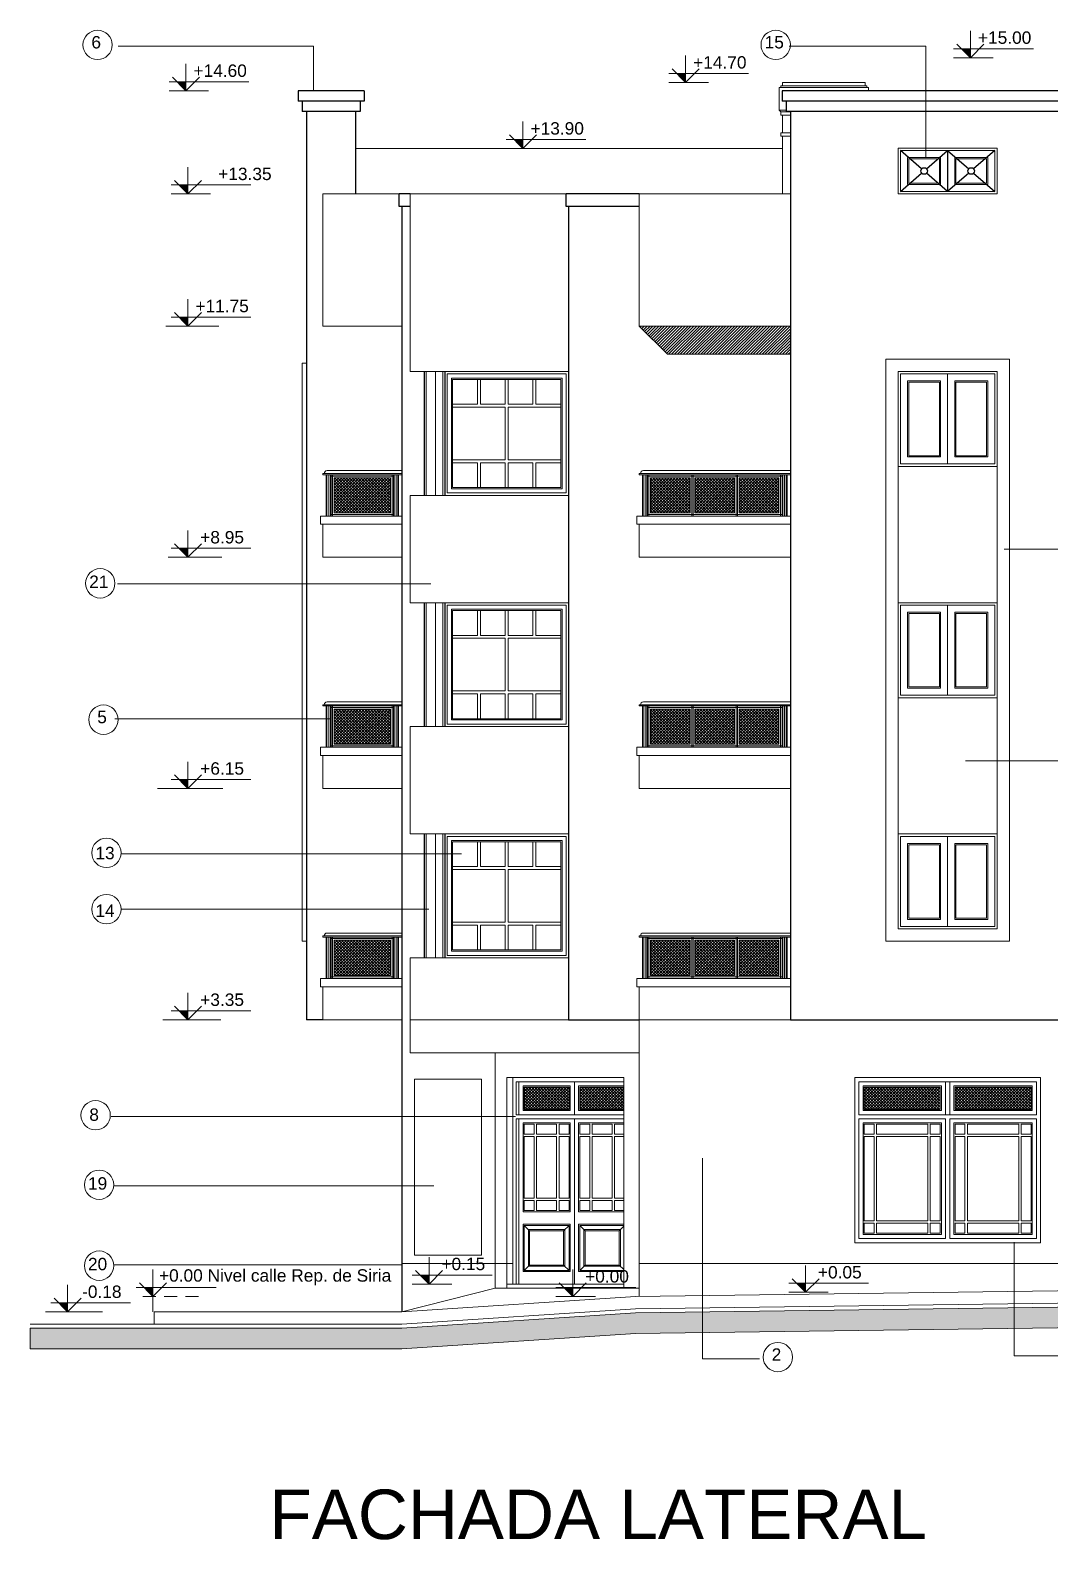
# Model space of a CAD drawing. Header units: millimetres. Extents: x 1578 to 2210, y 899 to 1032.
# Drawn here: x 1580.01 to 1592.36, y 899.2 to 917.48 of the extents above; entities that cross this region are included whole.
import ezdxf

# ---------------------------------------------------------------- set-up
doc = ezdxf.new("R2010")
doc.units = ezdxf.units.MM
doc.linetypes.add('HIDDEN2', pattern=[4.7625, 3.175, -1.5875])
for name, color, linetype, lineweight in [('CARPINTERIA', 7, 'Continuous', 18), ('COTAS', 7, 'Continuous', 15), ('ESTRUCTURA', 3, 'Continuous', 30), ('MUROS', 1, 'Continuous', 30), ('PISOS', 9, 'Continuous', 9), ('SANITARIOS', 7, 'Continuous', 20), ('TRAMAS', 7, 'Continuous', 15), ('UMBRALES', 7, 'Continuous', 18)]:
    doc.layers.add(name, color=color, linetype=linetype, lineweight=lineweight)
doc.styles.add('STYLE1', font='ARIAL.TTF')
pattern_1 = [(135, (1570.943484, 830.101814), (0.0176776695, 0.0176776695), []), (45, (1570.943484, 830.101814), (0.0176776695, -0.0176776695), [])]

msp = doc.modelspace()

# ---------------------------------------------------------------- hatches: boundary and pattern name
at = {"layer": 'COTAS', "ltscale": 0.05}
for points in [[(1591.398, 917.259), (1591.289, 917.259), (1591.398, 917.15)], [(1587.949, 916.959), (1587.84, 916.959), (1587.949, 916.85)], [(1581.898, 916.859), (1581.79, 916.859), (1581.898, 916.75)], [(1585.98, 916.16), (1585.871, 916.16), (1585.98, 916.051)], [(1581.922, 915.609), (1581.813, 915.609), (1581.922, 915.5)], [(1581.922, 914.009), (1581.813, 914.009), (1581.922, 913.9)], [(1581.922, 911.209), (1581.813, 911.209), (1581.922, 911.1)], [(1581.922, 908.409), (1581.813, 908.409), (1581.922, 908.3)], [(1581.922, 905.609), (1581.813, 905.609), (1581.922, 905.5)], [(1584.843, 902.409), (1584.735, 902.409), (1584.843, 902.3)], [(1581.5, 902.258), (1581.391, 902.258), (1581.5, 902.15)], [(1586.584, 902.259), (1586.475, 902.259), (1586.584, 902.15)], [(1589.402, 902.309), (1589.294, 902.309), (1589.402, 902.2)], [(1580.465, 902.073), (1580.356, 902.073), (1580.465, 901.964)]]:
    msp.add_hatch(color=256, dxfattribs=at).paths.add_polyline_path(points)
at = {"layer": 'PISOS', "ltscale": 0.05}
h = msp.add_hatch(dxfattribs=at)
h.set_pattern_fill('ANSI31', color=256, scale=0.2, style=0)
h.set_pattern_definition([(45, (1567.39594, 830.101814), (-0.0176776695, 0.0176776695), [])])
h.paths.add_polyline_path([(1587.388, 913.9), (1587.729, 913.559), (1589.218, 913.559), (1589.218, 913.9)])
at = {"layer": 'PISOS', "ltscale": 0.1}
h = msp.add_hatch(dxfattribs=at)
h.set_pattern_fill('ANSI37', color=256, scale=0.2, style=0)
h.set_pattern_definition(pattern_1)
h.paths.add_polyline_path([(1584.375, 911.638), (1584.375, 912.063), (1583.695, 912.063), (1583.695, 911.638)])
h = msp.add_hatch(dxfattribs=at)
h.set_pattern_fill('ANSI37', color=256, scale=0.2, style=0)
h.set_pattern_definition([(135, (1569.868484, 835.701814), (0.0176776695, 0.0176776695), []), (45, (1569.868484, 835.701814), (0.0176776695, -0.0176776695), [])])
h.paths.add_polyline_path([(1588.005, 912.063), (1587.525, 912.063), (1587.525, 911.638), (1588.005, 911.638)])
h = msp.add_hatch(dxfattribs=at)
h.set_pattern_fill('ANSI37', color=256, scale=0.2, style=0)
h.set_pattern_definition([(135, (1570.405984, 835.701814), (0.0176776695, 0.0176776695), []), (45, (1570.405984, 835.701814), (0.0176776695, -0.0176776695), [])])
h.paths.add_polyline_path([(1588.543, 912.063), (1588.063, 912.063), (1588.063, 911.638), (1588.543, 911.638)])
h = msp.add_hatch(dxfattribs=at)
h.set_pattern_fill('ANSI37', color=256, scale=0.2, style=0)
h.set_pattern_definition([(135, (1570.943484, 835.701814), (0.0176776695, 0.0176776695), []), (45, (1570.943484, 835.701814), (0.0176776695, -0.0176776695), [])])
h.paths.add_polyline_path([(1589.08, 912.063), (1588.6, 912.063), (1588.6, 911.638), (1589.08, 911.638)])
h = msp.add_hatch(dxfattribs=at)
h.set_pattern_fill('ANSI37', color=256, scale=0.2, style=0)
h.set_pattern_definition(pattern_1)
h.paths.add_polyline_path([(1583.695, 909.263), (1583.695, 908.838), (1584.375, 908.838), (1584.375, 909.263)])
h = msp.add_hatch(dxfattribs=at)
h.set_pattern_fill('ANSI37', color=256, scale=0.2, style=0)
h.set_pattern_definition([(135, (1569.868484, 832.901814), (0.0176776695, 0.0176776695), []), (45, (1569.868484, 832.901814), (0.0176776695, -0.0176776695), [])])
h.paths.add_polyline_path([(1588.005, 909.263), (1587.525, 909.263), (1587.525, 908.838), (1588.005, 908.838)])
h = msp.add_hatch(dxfattribs=at)
h.set_pattern_fill('ANSI37', color=256, scale=0.2, style=0)
h.set_pattern_definition([(135, (1570.405984, 832.901814), (0.0176776695, 0.0176776695), []), (45, (1570.405984, 832.901814), (0.0176776695, -0.0176776695), [])])
h.paths.add_polyline_path([(1588.543, 909.263), (1588.063, 909.263), (1588.063, 908.838), (1588.543, 908.838)])
h = msp.add_hatch(dxfattribs=at)
h.set_pattern_fill('ANSI37', color=256, scale=0.2, style=0)
h.set_pattern_definition([(135, (1570.943484, 832.901814), (0.0176776695, 0.0176776695), []), (45, (1570.943484, 832.901814), (0.0176776695, -0.0176776695), [])])
h.paths.add_polyline_path([(1589.08, 909.263), (1588.6, 909.263), (1588.6, 908.838), (1589.08, 908.838)])
h = msp.add_hatch(dxfattribs=at)
h.set_pattern_fill('ANSI37', color=256, scale=0.2, style=0)
h.set_pattern_definition(pattern_1)
h.paths.add_polyline_path([(1584.375, 906.038), (1584.375, 906.463), (1583.695, 906.463), (1583.695, 906.038)])
h = msp.add_hatch(dxfattribs=at)
h.set_pattern_fill('ANSI37', color=256, scale=0.2, style=0)
h.set_pattern_definition([(135, (1569.868484, 830.101814), (0.0176776695, 0.0176776695), []), (45, (1569.868484, 830.101814), (0.0176776695, -0.0176776695), [])])
h.paths.add_polyline_path([(1588.005, 906.463), (1587.525, 906.463), (1587.525, 906.038), (1588.005, 906.038)])
h = msp.add_hatch(dxfattribs=at)
h.set_pattern_fill('ANSI37', color=256, scale=0.2, style=0)
h.set_pattern_definition([(135, (1570.405984, 830.101814), (0.0176776695, 0.0176776695), []), (45, (1570.405984, 830.101814), (0.0176776695, -0.0176776695), [])])
h.paths.add_polyline_path([(1588.543, 906.463), (1588.063, 906.463), (1588.063, 906.038), (1588.543, 906.038)])
h = msp.add_hatch(dxfattribs=at)
h.set_pattern_fill('ANSI37', color=256, scale=0.2, style=0)
h.set_pattern_definition(pattern_1)
h.paths.add_polyline_path([(1589.08, 906.463), (1588.6, 906.463), (1588.6, 906.038), (1589.08, 906.038)])
h = msp.add_hatch(dxfattribs=at)
h.set_pattern_fill('ANSI37', color=256, scale=0.2, style=0)
h.set_pattern_definition([(135, (1572.949527, 830.101814), (0.0176776695, 0.0176776695), []), (45, (1572.949527, 830.101814), (0.0176776695, -0.0176776695), [])])
h.paths.add_polyline_path([(1585.996, 904.685), (1585.996, 904.415), (1586.538, 904.415), (1586.538, 904.685)])
h.paths.add_polyline_path([(1586.668, 904.415), (1587.201, 904.415), (1587.201, 904.685), (1586.668, 904.685)])
h = msp.add_hatch(dxfattribs=at)
h.set_pattern_fill('ANSI37', color=256, scale=0.2, style=0)
h.set_pattern_definition([(135, (1574.192027, 830.101814), (0.0176776695, 0.0176776695), []), (45, (1574.192027, 830.101814), (0.0176776695, -0.0176776695), [])])
h.paths.add_polyline_path([(1590.113, 904.685), (1591.033, 904.685), (1591.033, 904.415), (1590.113, 904.415)])
h = msp.add_hatch(dxfattribs=at)
h.set_pattern_fill('ANSI37', color=256, scale=0.2, style=0)
h.set_pattern_definition([(135, (1575.292027, 830.101814), (0.0176776695, 0.0176776695), []), (45, (1575.292027, 830.101814), (0.0176776695, -0.0176776695), [])])
h.paths.add_polyline_path([(1591.213, 904.685), (1592.133, 904.685), (1592.133, 904.415), (1591.213, 904.415)])
at = {"layer": 'TRAMAS', "ltscale": 0.05}
for points in [[(1588.154, 901.961), (1587.343, 901.95), (1584.513, 901.764), (1580.013, 901.764), (1580.013, 901.514), (1584.513, 901.514), (1587.343, 901.7), (1588.154, 901.711)], [(1591.927, 902.012), (1588.154, 901.961), (1588.154, 901.711), (1591.927, 901.762)], [(1594.074, 902.04), (1591.927, 902.012), (1591.927, 901.762), (1594.074, 901.79)]]:
    msp.add_hatch(color=256, dxfattribs=at).paths.add_polyline_path(points)

# ---------------------------------------------------------------- linework, layer by layer
at = {"layer": 'CARPINTERIA', "ltscale": 0.1}
for p, q in [((1590.553, 916.025), (1590.553, 915.53)), ((1591.693, 916.025), (1590.553, 916.025)), ((1590.653, 915.925), (1590.653, 915.63)), ((1591.023, 915.925), (1590.653, 915.925)), ((1591.023, 915.925), (1591.023, 915.63)), ((1591.593, 915.925), (1591.223, 915.925)), ((1591.223, 915.925), (1591.223, 915.63)), ((1591.593, 915.925), (1591.593, 915.63)), ((1591.693, 916.025), (1591.693, 915.53)), ((1591.693, 915.53), (1590.553, 915.53)), ((1591.023, 915.63), (1590.653, 915.63)), ((1591.593, 915.63), (1591.223, 915.63)), ((1586.503, 913.32), (1585.063, 913.32)), ((1585.063, 913.32), (1585.063, 911.88)), ((1586.503, 913.32), (1586.503, 911.88)), ((1590.553, 913.32), (1590.553, 912.23)), ((1591.693, 913.32), (1590.553, 913.32)), ((1591.693, 913.32), (1591.693, 912.23)), ((1586.438, 913.255), (1585.128, 913.255)), ((1585.128, 913.255), (1585.128, 911.945)), ((1585.428, 913.255), (1585.428, 912.955)), ((1585.464, 913.255), (1585.464, 912.955)), ((1585.764, 913.255), (1585.764, 912.955)), ((1585.801, 913.255), (1585.801, 912.955)), ((1586.101, 913.255), (1586.101, 912.955)), ((1586.138, 913.255), (1586.138, 912.955)), ((1586.438, 913.255), (1586.438, 911.945)), ((1590.653, 913.22), (1590.653, 912.33)), ((1591.023, 913.22), (1590.653, 913.22)), ((1591.023, 913.22), (1591.023, 912.33)), ((1591.223, 913.22), (1591.223, 912.33)), ((1591.593, 913.22), (1591.223, 913.22)), ((1591.593, 913.22), (1591.593, 912.33)), ((1585.428, 912.955), (1585.128, 912.955)), ((1585.764, 912.919), (1585.128, 912.919)), ((1585.764, 912.955), (1585.464, 912.955)), ((1585.764, 912.919), (1585.764, 912.282)), ((1586.101, 912.955), (1585.801, 912.955)), ((1586.438, 912.919), (1585.801, 912.919)), ((1585.801, 912.919), (1585.801, 912.282)), ((1586.438, 912.955), (1586.138, 912.955)), ((1585.764, 912.282), (1585.128, 912.282)), ((1585.428, 912.245), (1585.128, 912.245)), ((1585.428, 912.245), (1585.428, 911.945)), ((1585.464, 912.245), (1585.464, 911.945)), ((1585.764, 912.245), (1585.464, 912.245)), ((1585.764, 912.245), (1585.764, 911.945)), ((1586.438, 912.282), (1585.801, 912.282)), ((1586.101, 912.245), (1585.801, 912.245)), ((1585.801, 912.245), (1585.801, 911.945)), ((1586.101, 912.245), (1586.101, 911.945)), ((1586.138, 912.245), (1586.138, 911.945)), ((1586.438, 912.245), (1586.138, 912.245)), ((1591.693, 912.23), (1590.553, 912.23)), ((1591.023, 912.33), (1590.653, 912.33)), ((1591.593, 912.33), (1591.223, 912.33)), ((1586.503, 911.88), (1585.063, 911.88)), ((1586.438, 911.945), (1585.128, 911.945)), ((1586.503, 910.52), (1585.063, 910.52)), ((1585.063, 910.52), (1585.063, 909.08)), ((1586.438, 910.455), (1585.128, 910.455)), ((1585.128, 910.455), (1585.128, 909.145)), ((1585.428, 910.455), (1585.428, 910.155)), ((1585.464, 910.455), (1585.464, 910.155)), ((1585.764, 910.455), (1585.764, 910.155)), ((1585.801, 910.455), (1585.801, 910.155)), ((1586.101, 910.455), (1586.101, 910.155)), ((1586.138, 910.455), (1586.138, 910.155)), ((1586.438, 910.455), (1586.438, 909.145)), ((1586.503, 910.52), (1586.503, 909.08)), ((1590.553, 910.52), (1590.553, 909.43)), ((1591.693, 910.52), (1590.553, 910.52)), ((1590.653, 910.42), (1590.653, 909.53)), ((1591.023, 910.42), (1590.653, 910.42)), ((1591.023, 910.42), (1591.023, 909.53)), ((1591.223, 910.42), (1591.223, 909.53)), ((1591.593, 910.42), (1591.223, 910.42)), ((1591.593, 910.42), (1591.593, 909.53)), ((1591.693, 910.52), (1591.693, 909.43)), ((1585.428, 910.155), (1585.128, 910.155)), ((1585.764, 910.119), (1585.128, 910.119)), ((1585.764, 910.155), (1585.464, 910.155)), ((1585.764, 910.119), (1585.764, 909.482)), ((1586.101, 910.155), (1585.801, 910.155)), ((1586.438, 910.119), (1585.801, 910.119)), ((1585.801, 910.119), (1585.801, 909.482)), ((1586.438, 910.155), (1586.138, 910.155)), ((1585.764, 909.482), (1585.128, 909.482)), ((1585.428, 909.445), (1585.128, 909.445)), ((1585.428, 909.445), (1585.428, 909.145)), ((1585.764, 909.445), (1585.464, 909.445)), ((1585.464, 909.445), (1585.464, 909.145)), ((1585.764, 909.445), (1585.764, 909.145)), ((1586.438, 909.482), (1585.801, 909.482)), ((1586.101, 909.445), (1585.801, 909.445)), ((1585.801, 909.445), (1585.801, 909.145)), ((1586.101, 909.445), (1586.101, 909.145)), ((1586.438, 909.445), (1586.138, 909.445)), ((1586.138, 909.445), (1586.138, 909.145)), ((1591.023, 909.53), (1590.653, 909.53)), ((1591.593, 909.53), (1591.223, 909.53)), ((1591.693, 909.43), (1590.553, 909.43)), ((1586.503, 909.08), (1585.063, 909.08)), ((1586.438, 909.145), (1585.128, 909.145)), ((1586.503, 907.72), (1585.063, 907.72)), ((1585.063, 907.72), (1585.063, 906.28)), ((1586.438, 907.655), (1585.128, 907.655)), ((1585.128, 907.655), (1585.128, 906.345)), ((1585.428, 907.655), (1585.428, 907.355)), ((1585.464, 907.655), (1585.464, 907.355)), ((1585.764, 907.655), (1585.764, 907.355)), ((1585.801, 907.655), (1585.801, 907.355)), ((1586.101, 907.655), (1586.101, 907.355)), ((1586.138, 907.655), (1586.138, 907.355)), ((1586.438, 907.655), (1586.438, 906.345)), ((1586.503, 907.72), (1586.503, 906.28)), ((1591.693, 907.72), (1590.553, 907.72)), ((1590.553, 907.72), (1590.553, 906.63)), ((1591.023, 907.62), (1590.653, 907.62)), ((1590.653, 907.62), (1590.653, 906.73)), ((1591.023, 907.62), (1591.023, 906.73)), ((1591.593, 907.62), (1591.223, 907.62)), ((1591.223, 907.62), (1591.223, 906.73)), ((1591.593, 907.62), (1591.593, 906.73)), ((1591.693, 907.72), (1591.693, 906.63)), ((1585.428, 907.355), (1585.128, 907.355)), ((1585.764, 907.319), (1585.128, 907.319)), ((1585.764, 907.355), (1585.464, 907.355)), ((1585.764, 907.319), (1585.764, 906.682)), ((1586.101, 907.355), (1585.801, 907.355)), ((1586.438, 907.319), (1585.801, 907.319)), ((1585.801, 907.319), (1585.801, 906.682)), ((1586.438, 907.355), (1586.138, 907.355)), ((1591.023, 906.73), (1590.653, 906.73)), ((1591.593, 906.73), (1591.223, 906.73)), ((1585.764, 906.682), (1585.128, 906.682)), ((1585.428, 906.645), (1585.128, 906.645)), ((1585.428, 906.645), (1585.428, 906.345)), ((1585.464, 906.645), (1585.464, 906.345)), ((1585.764, 906.645), (1585.464, 906.645)), ((1585.764, 906.645), (1585.764, 906.345)), ((1586.438, 906.682), (1585.801, 906.682)), ((1586.101, 906.645), (1585.801, 906.645)), ((1585.801, 906.645), (1585.801, 906.345)), ((1586.101, 906.645), (1586.101, 906.345)), ((1586.438, 906.645), (1586.138, 906.645)), ((1586.138, 906.645), (1586.138, 906.345)), ((1591.693, 906.63), (1590.553, 906.63)), ((1586.438, 906.345), (1585.128, 906.345)), ((1586.503, 906.28), (1585.063, 906.28)), ((1585.896, 904.75), (1585.896, 904.35)), ((1587.201, 904.75), (1585.896, 904.75)), ((1585.931, 904.75), (1585.931, 904.35)), ((1590.048, 904.75), (1590.048, 904.35)), ((1592.198, 904.75), (1590.048, 904.75)), ((1591.098, 904.75), (1591.098, 904.35)), ((1591.148, 904.75), (1591.148, 904.35)), ((1592.198, 904.75), (1592.198, 904.35)), ((1585.996, 904.685), (1585.996, 904.415)), ((1586.538, 904.685), (1585.996, 904.685)), ((1586.538, 904.685), (1586.538, 904.415)), ((1586.668, 904.685), (1586.668, 904.415)), ((1587.201, 904.685), (1586.668, 904.685)), ((1590.113, 904.685), (1590.113, 904.415)), ((1591.033, 904.685), (1590.113, 904.685)), ((1591.033, 904.685), (1591.033, 904.415)), ((1591.213, 904.685), (1591.213, 904.415)), ((1592.133, 904.685), (1591.213, 904.685)), ((1592.133, 904.685), (1592.133, 904.415)), ((1587.201, 904.35), (1585.896, 904.35)), ((1586.538, 904.415), (1585.996, 904.415)), ((1587.201, 904.415), (1586.668, 904.415)), ((1590.048, 904.35), (1592.198, 904.35)), ((1590.113, 904.415), (1591.033, 904.415)), ((1591.213, 904.415), (1592.133, 904.415)), ((1587.201, 904.3), (1585.896, 904.3)), ((1585.896, 904.3), (1585.896, 902.3)), ((1586.116, 904.235), (1585.996, 904.235)), ((1585.996, 904.235), (1585.996, 904.115)), ((1586.116, 904.235), (1586.116, 904.115)), ((1586.388, 904.235), (1586.146, 904.235)), ((1586.146, 904.235), (1586.146, 904.115)), ((1586.388, 904.235), (1586.388, 904.115)), ((1586.418, 904.235), (1586.418, 904.115)), ((1586.538, 904.235), (1586.418, 904.235)), ((1586.538, 904.235), (1586.538, 904.115)), ((1586.788, 904.235), (1586.668, 904.235)), ((1586.668, 904.235), (1586.668, 904.115)), ((1586.788, 904.235), (1586.788, 904.115)), ((1587.06, 904.235), (1586.818, 904.235)), ((1586.818, 904.235), (1586.818, 904.115)), ((1587.06, 904.235), (1587.06, 904.115)), ((1587.201, 904.235), (1587.09, 904.235)), ((1587.09, 904.235), (1587.09, 904.115)), ((1590.048, 904.3), (1591.098, 904.3)), ((1590.048, 904.3), (1590.048, 902.85)), ((1590.113, 904.235), (1590.113, 904.115)), ((1590.113, 904.235), (1590.233, 904.235)), ((1590.233, 904.235), (1590.233, 904.115)), ((1590.263, 904.235), (1590.883, 904.235)), ((1590.263, 904.235), (1590.263, 904.115)), ((1590.883, 904.235), (1590.883, 904.115)), ((1590.913, 904.235), (1591.033, 904.235)), ((1590.913, 904.235), (1590.913, 904.115)), ((1591.033, 904.235), (1591.033, 904.115)), ((1591.098, 904.3), (1591.098, 902.85)), ((1591.148, 904.3), (1591.148, 902.85)), ((1591.148, 904.3), (1592.198, 904.3)), ((1591.213, 904.235), (1591.333, 904.235)), ((1591.213, 904.235), (1591.213, 904.115)), ((1591.333, 904.235), (1591.333, 904.115)), ((1591.363, 904.235), (1591.363, 904.115)), ((1591.363, 904.235), (1591.983, 904.235)), ((1591.983, 904.235), (1591.983, 904.115)), ((1592.013, 904.235), (1592.013, 904.115)), ((1592.013, 904.235), (1592.133, 904.235)), ((1592.133, 904.235), (1592.133, 904.115)), ((1592.198, 904.3), (1592.198, 902.85)), ((1586.116, 904.115), (1585.996, 904.115)), ((1586.116, 904.085), (1585.996, 904.085)), ((1585.996, 904.085), (1585.996, 903.34)), ((1586.116, 904.085), (1586.116, 903.34)), ((1586.388, 904.115), (1586.146, 904.115)), ((1586.388, 904.085), (1586.146, 904.085)), ((1586.146, 904.085), (1586.146, 903.34)), ((1586.388, 904.085), (1586.388, 903.34)), ((1586.538, 904.115), (1586.418, 904.115)), ((1586.418, 904.085), (1586.418, 903.34)), ((1586.538, 904.085), (1586.418, 904.085)), ((1586.538, 904.085), (1586.538, 903.34)), ((1586.788, 904.115), (1586.668, 904.115)), ((1586.788, 904.085), (1586.668, 904.085)), ((1586.668, 904.085), (1586.668, 903.34)), ((1586.788, 904.085), (1586.788, 903.34)), ((1587.06, 904.115), (1586.818, 904.115)), ((1587.06, 904.085), (1586.818, 904.085)), ((1586.818, 904.085), (1586.818, 903.34)), ((1587.06, 904.085), (1587.06, 903.34)), ((1587.201, 904.115), (1587.09, 904.115)), ((1587.201, 904.085), (1587.09, 904.085)), ((1587.09, 904.085), (1587.09, 903.34)), ((1590.113, 904.115), (1590.233, 904.115)), ((1590.113, 904.085), (1590.233, 904.085)), ((1590.113, 904.085), (1590.113, 903.065)), ((1590.233, 904.085), (1590.233, 903.065)), ((1590.263, 904.115), (1590.883, 904.115)), ((1590.263, 904.085), (1590.883, 904.085)), ((1590.263, 904.085), (1590.263, 903.065)), ((1590.883, 904.085), (1590.883, 903.065)), ((1590.913, 904.115), (1591.033, 904.115)), ((1590.913, 904.085), (1591.033, 904.085)), ((1590.913, 904.085), (1590.913, 903.065)), ((1591.033, 904.085), (1591.033, 903.065)), ((1591.213, 904.115), (1591.333, 904.115)), ((1591.213, 904.085), (1591.333, 904.085)), ((1591.213, 904.085), (1591.213, 903.065)), ((1591.333, 904.085), (1591.333, 903.065)), ((1591.363, 904.115), (1591.983, 904.115)), ((1591.363, 904.085), (1591.363, 903.065)), ((1591.363, 904.085), (1591.983, 904.085)), ((1591.983, 904.085), (1591.983, 903.065)), ((1592.013, 904.115), (1592.133, 904.115)), ((1592.013, 904.085), (1592.133, 904.085)), ((1592.013, 904.085), (1592.013, 903.065)), ((1592.133, 904.085), (1592.133, 903.065)), ((1586.116, 903.34), (1585.996, 903.34)), ((1586.116, 903.31), (1585.996, 903.31)), ((1585.996, 903.31), (1585.996, 903.19)), ((1586.116, 903.31), (1586.116, 903.19)), ((1586.388, 903.34), (1586.146, 903.34)), ((1586.388, 903.31), (1586.146, 903.31)), ((1586.146, 903.31), (1586.146, 903.19)), ((1586.388, 903.31), (1586.388, 903.19)), ((1586.538, 903.34), (1586.418, 903.34)), ((1586.538, 903.31), (1586.418, 903.31)), ((1586.418, 903.31), (1586.418, 903.19)), ((1586.538, 903.31), (1586.538, 903.19)), ((1586.788, 903.34), (1586.668, 903.34)), ((1586.788, 903.31), (1586.668, 903.31)), ((1586.668, 903.31), (1586.668, 903.19)), ((1586.788, 903.31), (1586.788, 903.19)), ((1587.06, 903.34), (1586.818, 903.34)), ((1587.06, 903.31), (1586.818, 903.31)), ((1586.818, 903.31), (1586.818, 903.19)), ((1587.06, 903.31), (1587.06, 903.19)), ((1587.201, 903.34), (1587.09, 903.34)), ((1587.201, 903.31), (1587.09, 903.31)), ((1587.09, 903.31), (1587.09, 903.19)), ((1586.116, 903.19), (1585.996, 903.19)), ((1586.388, 903.19), (1586.146, 903.19)), ((1586.538, 903.19), (1586.418, 903.19)), ((1586.788, 903.19), (1586.668, 903.19)), ((1587.06, 903.19), (1586.818, 903.19)), ((1587.201, 903.19), (1587.09, 903.19)), ((1590.233, 903.065), (1590.113, 903.065)), ((1590.883, 903.065), (1590.263, 903.065)), ((1591.033, 903.065), (1590.913, 903.065)), ((1591.333, 903.065), (1591.213, 903.065)), ((1591.983, 903.065), (1591.363, 903.065)), ((1592.133, 903.065), (1592.013, 903.065)), ((1586.538, 903.01), (1585.996, 903.01)), ((1585.996, 903.01), (1585.996, 902.465)), ((1586.488, 902.96), (1586.046, 902.96)), ((1586.046, 902.96), (1586.046, 902.515)), ((1586.488, 902.96), (1586.488, 902.515)), ((1586.538, 903.01), (1586.538, 902.465)), ((1587.201, 903.01), (1586.668, 903.01)), ((1586.668, 903.01), (1586.668, 902.465)), ((1587.16, 902.96), (1586.718, 902.96)), ((1586.718, 902.96), (1586.718, 902.515)), ((1587.16, 902.96), (1587.16, 902.515)), ((1590.113, 903.035), (1590.113, 902.915)), ((1590.233, 903.035), (1590.113, 903.035)), ((1590.233, 902.915), (1590.113, 902.915)), ((1590.233, 903.035), (1590.233, 902.915)), ((1590.883, 903.035), (1590.263, 903.035)), ((1590.263, 903.035), (1590.263, 902.915)), ((1590.883, 902.915), (1590.263, 902.915)), ((1590.883, 903.035), (1590.883, 902.915)), ((1591.033, 903.035), (1590.913, 903.035)), ((1590.913, 903.035), (1590.913, 902.915)), ((1591.033, 902.915), (1590.913, 902.915)), ((1591.033, 903.035), (1591.033, 902.915)), ((1591.333, 903.035), (1591.213, 903.035)), ((1591.213, 903.035), (1591.213, 902.915)), ((1591.333, 902.915), (1591.213, 902.915)), ((1591.333, 903.035), (1591.333, 902.915)), ((1591.363, 903.035), (1591.363, 902.915)), ((1591.983, 903.035), (1591.363, 903.035)), ((1591.983, 902.915), (1591.363, 902.915)), ((1591.983, 903.035), (1591.983, 902.915)), ((1592.133, 903.035), (1592.013, 903.035)), ((1592.013, 903.035), (1592.013, 902.915)), ((1592.133, 902.915), (1592.013, 902.915)), ((1592.133, 903.035), (1592.133, 902.915)), ((1591.098, 902.85), (1590.048, 902.85)), ((1592.198, 902.85), (1591.148, 902.85)), ((1586.488, 902.515), (1586.046, 902.515)), ((1587.16, 902.515), (1586.718, 902.515)), ((1586.538, 902.465), (1585.996, 902.465)), ((1587.201, 902.465), (1586.668, 902.465))]:
    msp.add_line(p, q, dxfattribs=at)
at = {"layer": 'COTAS', "ltscale": 0.05}
for p, q in [((1591.235, 917.314), (1591.398, 917.15)), ((1591.398, 917.15), (1591.562, 917.314)), ((1581.078, 917.291), (1583.444, 917.291)), ((1583.444, 917.291), (1583.444, 916.75)), ((1589.203, 917.291), (1590.857, 917.291)), ((1590.858, 917.291), (1590.858, 915.94)), ((1587.786, 917.014), (1587.949, 916.85)), ((1587.949, 916.85), (1588.113, 917.014)), ((1581.735, 916.914), (1581.898, 916.75)), ((1581.898, 916.75), (1582.062, 916.914)), ((1585.817, 916.215), (1585.98, 916.051)), ((1585.98, 916.051), (1586.144, 916.215)), ((1581.759, 915.664), (1581.922, 915.5)), ((1581.922, 915.5), (1582.086, 915.664)), ((1581.759, 914.064), (1581.922, 913.9)), ((1581.922, 913.9), (1582.086, 914.064)), ((1581.759, 911.264), (1581.922, 911.1)), ((1581.922, 911.1), (1582.086, 911.264)), ((1591.806, 911.198), (1592.802, 911.198)), ((1581.069, 910.778), (1584.863, 910.778)), ((1583.661, 909.144), (1581.036, 909.144)), ((1592.738, 908.636), (1591.339, 908.636)), ((1581.759, 908.464), (1581.922, 908.3)), ((1581.922, 908.3), (1582.086, 908.464)), ((1581.121, 907.511), (1585.234, 907.511)), ((1581.116, 906.839), (1584.84, 906.839)), ((1581.759, 905.664), (1581.922, 905.5)), ((1581.922, 905.5), (1582.086, 905.664)), ((1580.993, 904.329), (1585.891, 904.329)), ((1588.154, 901.394), (1588.154, 903.826)), ((1581.024, 903.487), (1584.901, 903.487)), ((1591.927, 902.807), (1591.927, 901.432)), ((1584.514, 902.532), (1581.03, 902.532)), ((1584.68, 902.464), (1584.843, 902.3)), ((1584.843, 902.3), (1585.007, 902.464)), ((1589.239, 902.364), (1589.402, 902.2)), ((1589.402, 902.2), (1589.566, 902.364)), ((1581.336, 902.313), (1581.5, 902.15)), ((1581.5, 902.15), (1581.663, 902.313)), ((1581.5, 902.15), (1581.5, 901.964)), ((1586.42, 902.314), (1586.584, 902.15)), ((1586.584, 902.15), (1586.747, 902.314)), ((1580.889, 901.964), (1580.199, 901.964)), ((1580.302, 902.128), (1580.465, 901.964)), ((1580.465, 901.964), (1580.629, 902.128)), ((1591.927, 901.432), (1592.776, 901.432)), ((1588.843, 901.394), (1588.154, 901.394))]:
    msp.add_line(p, q, dxfattribs=at)
at = {"layer": 'COTAS', "ltscale": 0.1}
for p, q in [((1591.398, 917.15), (1591.398, 917.475)), ((1587.949, 916.85), (1587.949, 917.175)), ((1591.195, 917.259), (1592.161, 917.259)), ((1591.195, 917.15), (1591.674, 917.15)), ((1581.898, 916.75), (1581.898, 917.075)), ((1587.746, 916.959), (1588.712, 916.959)), ((1581.695, 916.859), (1582.661, 916.859)), ((1587.746, 916.85), (1588.225, 916.85)), ((1581.695, 916.75), (1582.174, 916.75)), ((1585.98, 916.051), (1585.98, 916.376)), ((1585.777, 916.16), (1586.743, 916.16)), ((1581.922, 915.5), (1581.922, 915.825)), ((1581.719, 915.609), (1582.685, 915.609)), ((1581.719, 915.5), (1582.198, 915.5)), ((1581.922, 913.9), (1581.922, 914.225)), ((1581.657, 913.9), (1582.296, 913.9)), ((1581.719, 914.009), (1582.685, 914.009)), ((1581.922, 911.1), (1581.922, 911.425)), ((1581.682, 911.1), (1582.334, 911.1)), ((1581.719, 911.209), (1582.685, 911.209)), ((1581.922, 908.3), (1581.922, 908.625)), ((1581.719, 908.409), (1582.685, 908.409)), ((1581.554, 908.3), (1582.347, 908.3)), ((1581.922, 905.5), (1581.922, 905.825)), ((1581.719, 905.609), (1582.685, 905.609)), ((1581.618, 905.5), (1582.321, 905.5)), ((1584.843, 902.3), (1584.843, 902.625)), ((1589.402, 902.2), (1589.402, 902.525)), ((1581.5, 902.15), (1581.5, 902.474)), ((1584.64, 902.409), (1585.606, 902.409)), ((1586.584, 902.15), (1586.584, 902.475)), ((1580.465, 901.964), (1580.465, 902.289)), ((1581.297, 902.258), (1582.263, 902.258)), ((1584.64, 902.3), (1585.119, 902.3)), ((1586.38, 902.259), (1587.347, 902.259)), ((1586.38, 902.15), (1586.86, 902.15)), ((1589.199, 902.309), (1590.165, 902.309)), ((1589.199, 902.2), (1589.678, 902.2)), ((1580.262, 902.073), (1581.228, 902.073)), ((1582.503, 901.964), (1582.982, 901.964))]:
    msp.add_line(p, q, dxfattribs=at)
at = {"layer": 'COTAS', "linetype": 'HIDDEN2', "ltscale": 0.05}
msp.add_line((1582.053, 902.15), (1581.299, 902.15), dxfattribs=at)
at = {"layer": 'COTAS', "ltscale": 0.05}
for centre in [(1580.829, 917.305), (1589.041, 917.305), (1580.861, 910.785), (1580.9, 909.134), (1580.936, 907.521), (1580.936, 906.839), (1580.805, 904.344), (1580.847, 903.502), (1580.847, 902.522), (1589.067, 901.415)]:
    msp.add_circle(centre, 0.178, dxfattribs=at)
at = {"layer": 'ESTRUCTURA', "ltscale": 0.1}
for p, q in [((1583.258, 916.75), (1583.258, 916.625)), ((1584.058, 916.75), (1583.258, 916.75)), ((1584.058, 916.625), (1583.258, 916.625)), ((1583.308, 916.625), (1583.308, 916.5)), ((1584.008, 916.625), (1584.008, 916.5)), ((1584.058, 916.75), (1584.058, 916.625)), ((1596.873, 916.75), (1589.118, 916.75)), ((1589.118, 916.75), (1589.118, 916.625)), ((1596.873, 916.625), (1589.118, 916.625)), ((1589.168, 916.625), (1589.168, 916.5)), ((1584.008, 916.5), (1583.308, 916.5)), ((1583.358, 916.5), (1583.358, 905.5)), ((1583.958, 915.5), (1583.958, 916.5)), ((1596.823, 916.5), (1589.168, 916.5)), ((1589.218, 916.5), (1589.218, 905.5)), ((1583.558, 905.5), (1583.358, 905.5))]:
    msp.add_line(p, q, dxfattribs=at)
at = {"layer": 'ESTRUCTURA', "ltscale": 0.05}
msp.add_line((1589.218, 905.5), (1596.773, 905.5), dxfattribs=at)
at = {"layer": 'MUROS', "ltscale": 0.1}
for p, q in [((1590.808, 915.804), (1590.553, 916.025)), ((1590.868, 915.804), (1591.123, 916.025)), ((1591.123, 916.025), (1591.378, 915.804)), ((1591.123, 916.025), (1591.123, 915.53)), ((1591.693, 916.025), (1591.438, 915.804)), ((1590.553, 915.53), (1590.808, 915.752)), ((1591.123, 915.53), (1590.868, 915.752)), ((1591.378, 915.752), (1591.123, 915.53)), ((1591.438, 915.752), (1591.693, 915.53))]:
    msp.add_line(p, q, dxfattribs=at)
at = {"layer": 'MUROS'}
for p, q in [((1584.483, 915.35), (1584.483, 915.5)), ((1584.613, 915.5), (1584.483, 915.5)), ((1587.388, 915.5), (1586.503, 915.5)), ((1586.503, 915.35), (1586.503, 915.5)), ((1584.613, 915.35), (1584.483, 915.35)), ((1584.513, 915.35), (1584.513, 901.964)), ((1587.388, 915.35), (1586.503, 915.35)), ((1586.533, 915.35), (1586.533, 905.5)), ((1584.783, 913.35), (1584.783, 911.85)), ((1585.033, 913.35), (1585.033, 911.85)), ((1584.783, 910.55), (1584.783, 909.05)), ((1585.033, 910.55), (1585.033, 909.05)), ((1584.783, 907.75), (1584.783, 906.25)), ((1585.033, 907.75), (1585.033, 906.25)), ((1586.533, 905.5), (1587.388, 905.5))]:
    msp.add_line(p, q, dxfattribs=at)
at = {"layer": 'MUROS', "ltscale": 0.1}
for centre in [(1590.838, 915.778), (1591.408, 915.778)]:
    msp.add_circle(centre, 0.0397, dxfattribs=at)
at = {"layer": 'PISOS', "ltscale": 0.05}
for p, q in [((1587.388, 913.9), (1587.729, 913.559)), ((1587.729, 913.559), (1589.218, 913.559))]:
    msp.add_line(p, q, dxfattribs=at)
at = {"layer": 'PISOS', "ltscale": 0.1}
for p, q in [((1584.807, 913.35), (1584.807, 911.85)), ((1584.922, 913.35), (1584.922, 911.85)), ((1585.009, 913.35), (1585.009, 911.85)), ((1584.807, 910.55), (1584.807, 909.05)), ((1584.922, 910.55), (1584.922, 909.05)), ((1585.009, 910.55), (1585.009, 909.05)), ((1584.807, 907.75), (1584.807, 906.25)), ((1584.922, 907.75), (1584.922, 906.25)), ((1585.009, 907.75), (1585.009, 906.25))]:
    msp.add_line(p, q, dxfattribs=at)
at = {"layer": 'PISOS'}
for p, q in [((1583.607, 912.1), (1583.607, 911.6)), ((1583.628, 912.1), (1583.628, 911.6)), ((1583.649, 912.1), (1583.649, 911.6)), ((1584.422, 912.1), (1584.422, 911.6)), ((1584.443, 912.1), (1584.443, 911.6)), ((1584.464, 912.1), (1584.464, 911.6)), ((1587.437, 912.1), (1587.437, 911.6)), ((1587.458, 912.1), (1587.458, 911.6)), ((1587.479, 912.1), (1587.479, 911.6)), ((1589.127, 912.1), (1589.127, 911.6)), ((1589.148, 912.1), (1589.148, 911.6)), ((1589.169, 912.1), (1589.169, 911.6)), ((1583.607, 909.3), (1583.607, 908.8)), ((1583.628, 909.3), (1583.628, 908.8)), ((1583.649, 909.3), (1583.649, 908.8)), ((1584.422, 909.3), (1584.422, 908.8)), ((1584.443, 909.3), (1584.443, 908.8)), ((1584.464, 909.3), (1584.464, 908.8)), ((1587.437, 909.3), (1587.437, 908.8)), ((1587.458, 909.3), (1587.458, 908.8)), ((1587.479, 909.3), (1587.479, 908.8)), ((1589.127, 909.3), (1589.127, 908.8)), ((1589.148, 909.3), (1589.148, 908.8)), ((1589.169, 909.3), (1589.169, 908.8)), ((1583.607, 906.5), (1583.607, 906)), ((1583.628, 906.5), (1583.628, 906)), ((1583.649, 906.5), (1583.649, 906)), ((1584.422, 906.5), (1584.422, 906)), ((1584.443, 906.5), (1584.443, 906)), ((1584.464, 906.5), (1584.464, 906)), ((1587.437, 906.5), (1587.437, 906)), ((1587.458, 906.5), (1587.458, 906)), ((1587.479, 906.5), (1587.479, 906)), ((1589.127, 906.5), (1589.127, 906)), ((1589.148, 906.5), (1589.148, 906)), ((1589.169, 906.5), (1589.169, 906))]:
    msp.add_line(p, q, dxfattribs=at)
at = {"layer": 'SANITARIOS'}
for p, q in [((1583.558, 912.1), (1583.558, 912.115)), ((1584.513, 912.115), (1583.558, 912.115)), ((1584.513, 912.1), (1583.558, 912.1)), ((1583.598, 912.1), (1583.598, 911.6)), ((1584.513, 912.15), (1583.608, 912.15)), ((1583.658, 912.1), (1583.658, 911.6)), ((1584.413, 912.1), (1584.413, 911.6)), ((1584.473, 912.1), (1584.473, 911.6)), ((1587.388, 912.1), (1587.388, 912.115)), ((1589.218, 912.115), (1587.388, 912.115)), ((1589.218, 912.1), (1587.388, 912.1)), ((1587.428, 912.1), (1587.428, 911.6)), ((1589.218, 912.15), (1587.438, 912.15)), ((1587.488, 912.1), (1587.488, 911.6)), ((1589.118, 912.1), (1589.118, 911.6)), ((1589.178, 912.1), (1589.178, 911.6)), ((1583.558, 909.3), (1583.558, 909.315)), ((1584.513, 909.315), (1583.558, 909.315)), ((1584.513, 909.3), (1583.558, 909.3)), ((1583.598, 909.3), (1583.598, 908.8)), ((1584.513, 909.35), (1583.608, 909.35)), ((1583.658, 909.3), (1583.658, 908.8)), ((1584.413, 909.3), (1584.413, 908.8)), ((1584.473, 909.3), (1584.473, 908.8)), ((1587.388, 909.3), (1587.388, 909.315)), ((1589.218, 909.315), (1587.388, 909.315)), ((1589.218, 909.3), (1587.388, 909.3)), ((1587.428, 909.3), (1587.428, 908.8)), ((1589.218, 909.35), (1587.438, 909.35)), ((1587.488, 909.3), (1587.488, 908.8)), ((1589.118, 909.3), (1589.118, 908.8)), ((1589.178, 909.3), (1589.178, 908.8)), ((1584.513, 906.55), (1583.608, 906.55)), ((1589.218, 906.55), (1587.438, 906.55)), ((1583.558, 906.5), (1583.558, 906.515)), ((1584.513, 906.515), (1583.558, 906.515)), ((1584.513, 906.5), (1583.558, 906.5)), ((1583.598, 906.5), (1583.598, 906)), ((1583.658, 906.5), (1583.658, 906)), ((1584.413, 906.5), (1584.413, 906)), ((1584.473, 906.5), (1584.473, 906)), ((1587.388, 906.5), (1587.388, 906.515)), ((1589.218, 906.515), (1587.388, 906.515)), ((1589.218, 906.5), (1587.388, 906.5)), ((1587.428, 906.5), (1587.428, 906)), ((1587.488, 906.5), (1587.488, 906)), ((1589.118, 906.5), (1589.118, 906)), ((1589.178, 906.5), (1589.178, 906))]:
    msp.add_line(p, q, dxfattribs=at)
for centre in [(1583.608, 912.115), (1587.438, 912.115), (1583.608, 909.315), (1587.438, 909.315), (1583.608, 906.515), (1587.438, 906.515)]:
    msp.add_arc(centre, 0.035, 90, 180, dxfattribs=at)
at = {"layer": 'TRAMAS', "ltscale": 0.1}
for p, q in [((1590.638, 915.94), (1590.638, 915.615)), ((1591.038, 915.94), (1590.638, 915.94)), ((1591.038, 915.94), (1591.038, 915.615)), ((1591.608, 915.94), (1591.208, 915.94)), ((1591.208, 915.94), (1591.208, 915.615)), ((1591.608, 915.94), (1591.608, 915.615)), ((1591.038, 915.615), (1590.638, 915.615)), ((1591.608, 915.615), (1591.208, 915.615)), ((1583.308, 913.45), (1583.308, 906.45)), ((1583.358, 913.45), (1583.308, 913.45)), ((1591.123, 913.32), (1591.123, 912.23)), ((1586.453, 913.27), (1585.113, 913.27)), ((1585.113, 913.27), (1585.113, 911.93)), ((1590.638, 913.235), (1590.638, 912.315)), ((1591.038, 913.235), (1590.638, 913.235)), ((1591.038, 913.235), (1591.038, 912.315)), ((1591.208, 913.235), (1591.208, 912.315)), ((1591.608, 913.235), (1591.208, 913.235)), ((1591.608, 913.235), (1591.608, 912.315)), ((1591.038, 912.315), (1590.638, 912.315)), ((1591.608, 912.315), (1591.208, 912.315)), ((1586.453, 910.47), (1585.113, 910.47)), ((1585.113, 910.47), (1585.113, 909.13)), ((1590.638, 910.435), (1590.638, 909.515)), ((1591.038, 910.435), (1590.638, 910.435)), ((1591.038, 910.435), (1591.038, 909.515)), ((1591.123, 910.52), (1591.123, 909.43)), ((1591.208, 910.435), (1591.208, 909.515)), ((1591.608, 910.435), (1591.208, 910.435)), ((1591.608, 910.435), (1591.608, 909.515)), ((1591.038, 909.515), (1590.638, 909.515)), ((1591.608, 909.515), (1591.208, 909.515)), ((1586.453, 907.67), (1585.113, 907.67)), ((1585.113, 907.67), (1585.113, 906.33)), ((1591.038, 907.635), (1590.638, 907.635)), ((1590.638, 907.635), (1590.638, 906.715)), ((1591.038, 907.635), (1591.038, 906.715)), ((1591.123, 907.72), (1591.123, 906.63)), ((1591.608, 907.635), (1591.208, 907.635)), ((1591.208, 907.635), (1591.208, 906.715)), ((1591.608, 907.635), (1591.608, 906.715)), ((1591.038, 906.715), (1590.638, 906.715)), ((1591.608, 906.715), (1591.208, 906.715)), ((1583.358, 906.45), (1583.308, 906.45)), ((1584.666, 902.648), (1584.666, 904.781)), ((1584.666, 904.781), (1585.479, 904.781)), ((1585.479, 904.781), (1585.479, 902.648)), ((1585.981, 904.7), (1585.981, 904.4)), ((1586.553, 904.7), (1585.981, 904.7)), ((1586.553, 904.7), (1586.553, 904.4)), ((1586.603, 904.75), (1586.603, 904.35)), ((1586.653, 904.7), (1586.653, 904.4)), ((1587.201, 904.7), (1586.653, 904.7)), ((1590.098, 904.7), (1590.098, 904.4)), ((1591.048, 904.7), (1590.098, 904.7)), ((1591.048, 904.7), (1591.048, 904.4)), ((1591.198, 904.7), (1591.198, 904.4)), ((1592.148, 904.7), (1591.198, 904.7)), ((1592.148, 904.7), (1592.148, 904.4)), ((1586.553, 904.4), (1585.981, 904.4)), ((1587.201, 904.4), (1586.653, 904.4)), ((1590.098, 904.4), (1591.048, 904.4)), ((1591.198, 904.4), (1592.148, 904.4)), ((1585.931, 904.3), (1585.931, 902.3)), ((1586.553, 904.25), (1585.981, 904.25)), ((1585.981, 904.25), (1585.981, 903.175)), ((1586.553, 904.25), (1586.553, 903.175)), ((1586.603, 904.3), (1586.603, 902.3)), ((1587.201, 904.25), (1586.653, 904.25)), ((1586.653, 904.25), (1586.653, 903.175)), ((1590.098, 904.25), (1591.048, 904.25)), ((1590.098, 904.25), (1590.098, 902.9)), ((1591.048, 904.25), (1591.048, 902.9)), ((1591.198, 904.25), (1591.198, 902.9)), ((1591.198, 904.25), (1592.148, 904.25)), ((1592.148, 904.25), (1592.148, 902.9)), ((1586.553, 903.175), (1585.981, 903.175)), ((1587.201, 903.175), (1586.653, 903.175)), ((1586.553, 903.025), (1585.981, 903.025)), ((1585.981, 903.025), (1585.981, 902.45)), ((1586.061, 902.945), (1585.996, 903.01)), ((1586.473, 902.945), (1586.061, 902.945)), ((1586.061, 902.945), (1586.061, 902.53)), ((1586.473, 902.945), (1586.538, 903.01)), ((1586.473, 902.945), (1586.473, 902.53)), ((1586.553, 903.025), (1586.553, 902.45)), ((1587.201, 903.025), (1586.653, 903.025)), ((1586.653, 903.025), (1586.653, 902.45)), ((1586.733, 902.945), (1586.668, 903.01)), ((1587.145, 902.945), (1586.733, 902.945)), ((1586.733, 902.945), (1586.733, 902.53)), ((1587.145, 902.945), (1587.201, 903.001)), ((1587.145, 902.945), (1587.145, 902.53)), ((1591.048, 902.9), (1590.098, 902.9)), ((1592.148, 902.9), (1591.198, 902.9)), ((1585.479, 902.648), (1584.666, 902.648)), ((1586.061, 902.53), (1585.996, 902.465)), ((1586.473, 902.53), (1586.061, 902.53)), ((1586.538, 902.465), (1586.473, 902.53)), ((1586.733, 902.53), (1586.668, 902.465)), ((1587.145, 902.53), (1586.733, 902.53)), ((1587.201, 902.474), (1587.145, 902.53)), ((1586.553, 902.45), (1585.981, 902.45)), ((1587.201, 902.45), (1586.653, 902.45)), ((1587.388, 902.25), (1585.644, 902.25))]:
    msp.add_line(p, q, dxfattribs=at)
at = {"layer": 'TRAMAS'}
for p, q in [((1586.453, 913.27), (1586.453, 911.93)), ((1583.695, 912.063), (1583.695, 911.638)), ((1584.375, 912.063), (1583.695, 912.063)), ((1584.375, 912.063), (1584.375, 911.638)), ((1588.005, 912.063), (1587.525, 912.063)), ((1587.525, 912.063), (1587.525, 911.638)), ((1588.005, 912.063), (1588.005, 911.638)), ((1588.063, 912.063), (1588.063, 911.638)), ((1588.543, 912.063), (1588.063, 912.063)), ((1588.543, 912.063), (1588.543, 911.638)), ((1589.08, 912.063), (1588.6, 912.063)), ((1588.6, 912.063), (1588.6, 911.638)), ((1589.08, 912.063), (1589.08, 911.638)), ((1586.453, 911.93), (1585.113, 911.93)), ((1583.695, 911.638), (1584.375, 911.638)), ((1587.525, 911.638), (1588.005, 911.638)), ((1588.063, 911.638), (1588.543, 911.638)), ((1588.6, 911.638), (1589.08, 911.638)), ((1586.453, 910.47), (1586.453, 909.13)), ((1584.375, 909.263), (1583.695, 909.263)), ((1583.695, 909.263), (1583.695, 908.838)), ((1584.375, 909.263), (1584.375, 908.838)), ((1588.005, 909.263), (1587.525, 909.263)), ((1587.525, 909.263), (1587.525, 908.838)), ((1588.005, 909.263), (1588.005, 908.838)), ((1588.543, 909.263), (1588.063, 909.263)), ((1588.063, 909.263), (1588.063, 908.838)), ((1588.543, 909.263), (1588.543, 908.838)), ((1589.08, 909.263), (1588.6, 909.263)), ((1588.6, 909.263), (1588.6, 908.838)), ((1589.08, 909.263), (1589.08, 908.838)), ((1586.453, 909.13), (1585.113, 909.13)), ((1583.695, 908.838), (1584.375, 908.838)), ((1587.525, 908.838), (1588.005, 908.838)), ((1588.063, 908.838), (1588.543, 908.838)), ((1588.6, 908.838), (1589.08, 908.838)), ((1586.453, 907.67), (1586.453, 906.33)), ((1583.695, 906.463), (1583.695, 906.038)), ((1584.375, 906.463), (1583.695, 906.463)), ((1584.375, 906.463), (1584.375, 906.038)), ((1587.525, 906.463), (1587.525, 906.038)), ((1588.005, 906.463), (1587.525, 906.463)), ((1588.005, 906.463), (1588.005, 906.038)), ((1588.063, 906.463), (1588.063, 906.038)), ((1588.543, 906.463), (1588.063, 906.463)), ((1588.543, 906.463), (1588.543, 906.038)), ((1589.08, 906.463), (1588.6, 906.463)), ((1588.6, 906.463), (1588.6, 906.038)), ((1589.08, 906.463), (1589.08, 906.038)), ((1586.453, 906.33), (1585.113, 906.33)), ((1583.695, 906.038), (1584.375, 906.038)), ((1587.525, 906.038), (1588.005, 906.038)), ((1588.063, 906.038), (1588.543, 906.038)), ((1588.6, 906.038), (1589.08, 906.038))]:
    msp.add_line(p, q, dxfattribs=at)
at = {"layer": 'TRAMAS', "ltscale": 0.05}
msp.add_line((1585.644, 902.25), (1584.513, 901.964), dxfattribs=at)
at = {"layer": 'UMBRALES', "ltscale": 0.1}
for p, q in [((1589.083, 916.79), (1590.163, 916.79)), ((1589.083, 916.513), (1589.083, 916.79)), ((1589.103, 916.81), (1590.143, 916.81)), ((1589.103, 916.79), (1589.103, 916.81)), ((1589.123, 916.85), (1590.123, 916.85)), ((1589.123, 916.81), (1589.123, 916.85)), ((1590.123, 916.81), (1590.123, 916.85)), ((1590.143, 916.79), (1590.143, 916.81)), ((1590.163, 916.75), (1590.163, 916.79)), ((1589.083, 916.513), (1589.103, 916.493)), ((1589.083, 916.513), (1589.168, 916.513)), ((1589.103, 916.453), (1589.103, 916.493)), ((1589.103, 916.493), (1589.218, 916.493)), ((1589.103, 916.453), (1589.218, 916.453)), ((1589.123, 916.239), (1589.123, 916.453)), ((1589.103, 916.239), (1589.218, 916.239)), ((1589.103, 916.199), (1589.103, 916.239)), ((1589.103, 916.199), (1589.218, 916.199)), ((1589.123, 915.5), (1589.123, 916.199)), ((1590.523, 916.055), (1590.523, 915.5)), ((1591.723, 916.055), (1590.523, 916.055)), ((1591.723, 916.055), (1591.723, 915.5)), ((1583.558, 915.5), (1583.558, 913.9)), ((1586.503, 915.5), (1584.613, 915.5)), ((1584.613, 915.5), (1584.613, 913.35)), ((1587.388, 913.9), (1587.388, 915.5)), ((1589.218, 915.5), (1587.388, 915.5)), ((1591.723, 915.5), (1590.523, 915.5)), ((1584.513, 913.9), (1583.558, 913.9)), ((1589.218, 913.9), (1587.388, 913.9)), ((1590.373, 913.5), (1590.373, 906.45)), ((1591.873, 913.5), (1590.373, 913.5)), ((1591.873, 913.5), (1591.873, 906.45)), ((1586.533, 913.35), (1584.613, 913.35)), ((1590.523, 913.35), (1590.523, 906.6)), ((1591.723, 913.35), (1590.523, 913.35)), ((1591.723, 913.35), (1591.723, 906.6)), ((1591.723, 912.2), (1590.523, 912.2)), ((1586.533, 911.85), (1584.613, 911.85)), ((1584.613, 911.85), (1584.613, 910.55)), ((1583.528, 911.6), (1583.528, 911.5)), ((1583.528, 911.6), (1584.513, 911.6)), ((1583.528, 911.5), (1584.513, 911.5)), ((1583.558, 911.5), (1583.558, 911.1)), ((1587.358, 911.6), (1587.358, 911.5)), ((1587.358, 911.6), (1589.218, 911.6)), ((1587.358, 911.5), (1589.218, 911.5)), ((1587.388, 911.5), (1587.388, 911.1)), ((1584.513, 911.1), (1583.558, 911.1)), ((1589.218, 911.1), (1587.388, 911.1)), ((1586.533, 910.55), (1584.613, 910.55)), ((1591.723, 910.55), (1590.523, 910.55)), ((1591.723, 909.4), (1590.523, 909.4)), ((1586.533, 909.05), (1584.613, 909.05)), ((1584.613, 909.05), (1584.613, 907.75)), ((1583.528, 908.8), (1583.528, 908.7)), ((1583.528, 908.8), (1584.513, 908.8)), ((1587.358, 908.8), (1587.358, 908.7)), ((1587.358, 908.8), (1589.218, 908.8)), ((1583.528, 908.7), (1584.513, 908.7)), ((1583.558, 908.7), (1583.558, 908.3)), ((1587.358, 908.7), (1589.218, 908.7)), ((1587.388, 908.7), (1587.388, 908.3)), ((1584.513, 908.3), (1583.558, 908.3)), ((1589.218, 908.3), (1587.388, 908.3)), ((1586.533, 907.75), (1584.613, 907.75)), ((1591.723, 907.75), (1590.523, 907.75)), ((1591.723, 906.6), (1590.523, 906.6)), ((1591.873, 906.45), (1590.373, 906.45)), ((1586.533, 906.25), (1584.613, 906.25)), ((1584.613, 906.25), (1584.613, 905.5)), ((1583.528, 906), (1583.528, 905.9)), ((1583.528, 906), (1584.513, 906)), ((1587.358, 906), (1587.358, 905.9)), ((1587.358, 906), (1589.218, 906)), ((1583.528, 905.9), (1584.513, 905.9)), ((1583.558, 905.9), (1583.558, 905.5)), ((1587.358, 905.9), (1589.218, 905.9)), ((1587.388, 905.9), (1587.388, 905.5)), ((1584.513, 905.5), (1583.558, 905.5)), ((1584.613, 905.5), (1586.533, 905.5)), ((1584.613, 905.5), (1584.613, 905.1)), ((1587.388, 905.5), (1587.388, 902.15)), ((1587.388, 905.5), (1589.218, 905.5)), ((1584.613, 905.1), (1587.388, 905.1)), ((1585.644, 905.1), (1585.644, 902.25)), ((1585.786, 904.8), (1585.786, 902.25)), ((1587.201, 904.8), (1585.786, 904.8)), ((1585.857, 904.8), (1585.857, 902.3)), ((1587.201, 904.8), (1587.201, 902.25)), ((1589.998, 904.8), (1589.998, 902.8)), ((1592.248, 904.8), (1589.998, 904.8)), ((1592.248, 904.8), (1592.248, 902.8)), ((1592.248, 902.8), (1589.998, 902.8)), ((1584.513, 902.55), (1585.857, 902.55)), ((1587.388, 902.55), (1596.773, 902.55)), ((1587.201, 902.3), (1585.786, 902.3))]:
    msp.add_line(p, q, dxfattribs=at)
at = {"layer": 'UMBRALES', "ltscale": 0.05}
for p, q in [((1583.958, 916.05), (1589.123, 916.05)), ((1602.273, 902.35), (1587.343, 902.15)), ((1587.343, 902.15), (1584.513, 901.964)), ((1602.273, 902.2), (1587.343, 902)), ((1602.273, 902.15), (1587.343, 901.95)), ((1581.513, 901.964), (1584.513, 901.964)), ((1581.513, 901.964), (1581.513, 901.814)), ((1587.343, 902), (1584.513, 901.814)), ((1587.343, 901.95), (1584.513, 901.764)), ((1580.013, 901.814), (1584.513, 901.814)), ((1602.273, 901.9), (1587.343, 901.7)), ((1580.013, 901.764), (1584.513, 901.764)), ((1580.013, 901.764), (1580.013, 901.514)), ((1587.343, 901.7), (1584.513, 901.514)), ((1580.013, 901.514), (1584.513, 901.514))]:
    msp.add_line(p, q, dxfattribs=at)
at = {"layer": 'UMBRALES'}
for p, q in [((1584.483, 915.5), (1583.558, 915.5)), ((1584.413, 912.083), (1583.658, 912.083)), ((1583.675, 912.1), (1583.675, 911.6)), ((1584.395, 912.1), (1584.395, 911.6)), ((1589.118, 912.083), (1587.488, 912.083)), ((1587.505, 912.1), (1587.505, 911.6)), ((1588.025, 912.1), (1588.025, 911.6)), ((1588.043, 912.1), (1588.043, 911.6)), ((1588.563, 912.1), (1588.563, 911.6)), ((1588.58, 912.1), (1588.58, 911.6)), ((1589.1, 912.1), (1589.1, 911.6)), ((1583.658, 911.618), (1584.413, 911.618)), ((1587.488, 911.618), (1589.118, 911.618)), ((1584.413, 909.283), (1583.658, 909.283)), ((1583.675, 909.3), (1583.675, 908.8)), ((1584.395, 909.3), (1584.395, 908.8)), ((1589.118, 909.283), (1587.488, 909.283)), ((1587.505, 909.3), (1587.505, 908.8)), ((1588.025, 909.3), (1588.025, 908.8)), ((1588.043, 909.3), (1588.043, 908.8)), ((1588.563, 909.3), (1588.563, 908.8)), ((1588.58, 909.3), (1588.58, 908.8)), ((1589.1, 909.3), (1589.1, 908.8)), ((1583.658, 908.818), (1584.413, 908.818)), ((1587.488, 908.818), (1589.118, 908.818)), ((1584.413, 906.483), (1583.658, 906.483)), ((1583.675, 906.5), (1583.675, 906)), ((1584.395, 906.5), (1584.395, 906)), ((1589.118, 906.483), (1587.488, 906.483)), ((1587.505, 906.5), (1587.505, 906)), ((1588.025, 906.5), (1588.025, 906)), ((1588.043, 906.5), (1588.043, 906)), ((1588.563, 906.5), (1588.563, 906)), ((1588.58, 906.5), (1588.58, 906)), ((1589.1, 906.5), (1589.1, 906)), ((1583.658, 906.018), (1584.413, 906.018)), ((1587.488, 906.018), (1589.118, 906.018))]:
    msp.add_line(p, q, dxfattribs=at)

# ---------------------------------------------------------------- texts
at = {"layer": 'COTAS', "ltscale": 0.1, "char_height": 0.15, "attachment_point": 5, "style": 'STYLE1'}
for s, insert in [('6', (1580.812, 917.336)), ('15', (1589.023, 917.336)), ('+15.00', (1591.813, 917.392)), ('+14.70', (1588.364, 917.092)), ('+14.60', (1582.313, 916.992)), ('+13.90', (1586.395, 916.293)), ('+13.35', (1582.613, 915.742)), ('+11.75', (1582.337, 914.142)), ('+8.95', (1582.337, 911.342)), ('21', (1580.844, 910.804)), ('5', (1580.883, 909.165)), ('+6.15', (1582.337, 908.542)), ('13', (1580.919, 907.518)), ('14', (1580.919, 906.821)), ('+3.35', (1582.337, 905.742)), ('8', (1580.787, 904.35)), ('19', (1580.829, 903.517)), ('20', (1580.829, 902.541)), ('+0.15', (1585.258, 902.542)), ('+0.05', (1589.817, 902.442)), ('+0.00 Nivel calle Rep. de Siria', (1582.979, 902.381)), ('+0.00', (1586.998, 902.392)), ('-0.18', (1580.88, 902.206)), ('2', (1589.05, 901.446))]:
    msp.add_mtext(s, dxfattribs=dict(at, insert=insert))
at = {"layer": 'MUROS', "color": 0, "style": 'STYLE1'}
msp.add_text('FACHADA LATERAL', height=0.6, dxfattribs=at).set_placement((1582.91, 899.211))

doc.saveas('drawing.dxf')
